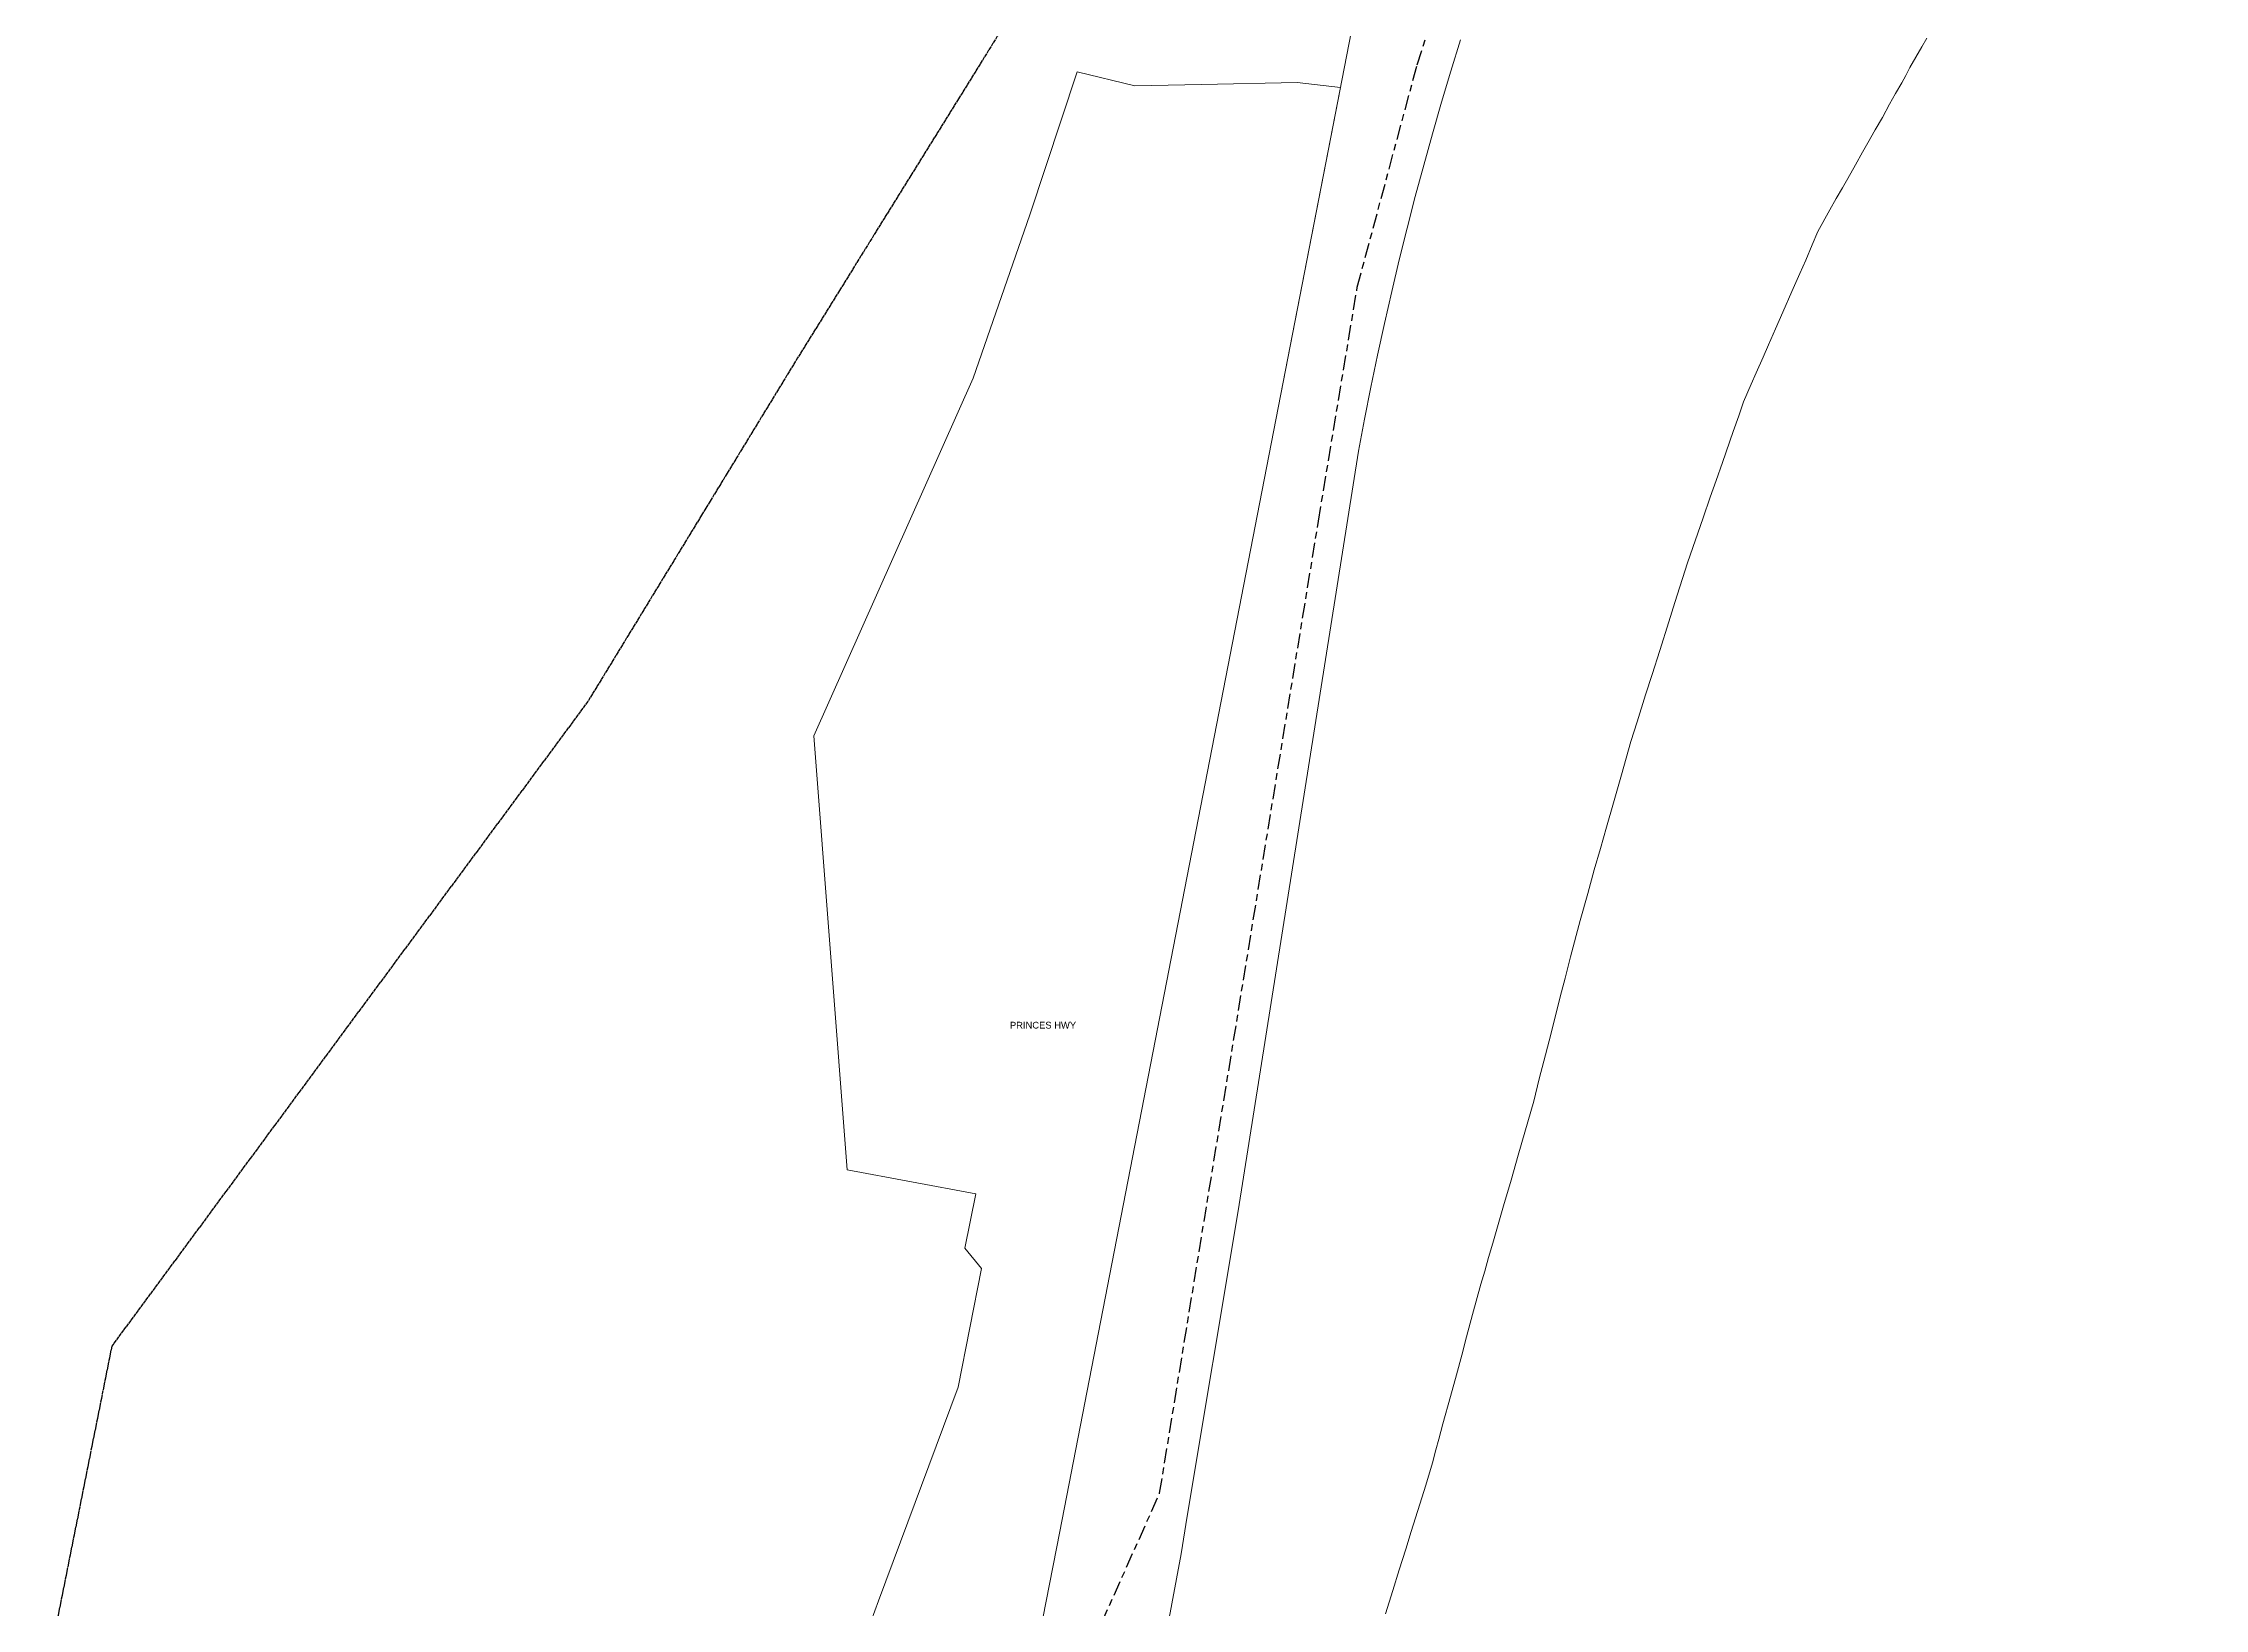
# Model space of a CAD drawing. Header units: metres. Extents: x 299415 to 303661, y 6161831 to 6163370.
# Drawn here: x 303032 to 303612, y 6162602 to 6163022 of the extents above; entities that cross this region are included whole.
import ezdxf

# ---------------------------------------------------------------- set-up
doc = ezdxf.new("R2010")
doc.units = ezdxf.units.M
doc.linetypes.add('Cable Exist OH', pattern=[1, 1, 0])
doc.linetypes.add('Cable Exist UG', pattern=[8.2, 4, -1.2, 1.8, -1.2])
for name, color, linetype, lineweight in [('Cadastre Land Parcels_SP_EXT', 9, 'Continuous', 5), ('Cadastre Road Names_SP_HV_LV_SL_EXT', 9, 'Continuous', 5), ('Cadastre Roads_SP_EXT', 9, 'Continuous', 5)]:
    doc.layers.add(name, color=color, linetype=linetype, lineweight=lineweight)
doc.layers.add('Mains_TR_EXT', color=7, linetype='Continuous')
doc.styles.get("Standard").update_dxf_attribs({"font": 'arial.ttf'})

msp = doc.modelspace()

# ---------------------------------------------------------------- linework, layer by layer
at = {"layer": 'Cadastre Land Parcels_SP_EXT', "linetype": 'Continuous'}
for points in [[(303384.34, 6163031.59), (303360.28, 6162907.93), (303304.85, 6162622.72), (303289.26, 6162543.43)], [(303299.08, 6162411.76), (303337.35, 6162616.73), (303339.02, 6162626.81), (303352.65, 6162708.68), (303384.93, 6162912.37), (303386.57, 6162920.97), (303388.28, 6162929.55), (303390.07, 6162938.11), (303391.93, 6162946.66), (303393.88, 6162955.19), (303395.9, 6162963.7), (303398.01, 6162972.19), (303400.19, 6162980.66), (303402.46, 6162989.11), (303404.8, 6162997.54), (303407.22, 6163005.95), (303409.72, 6163014.33), (303412.3, 6163022.7)], [(303412.3, 6163022.69), (303409.72, 6163014.33), (303407.22, 6163005.95), (303404.8, 6162997.54), (303402.46, 6162989.11), (303400.19, 6162980.66), (303398.01, 6162972.19), (303395.9, 6162963.7), (303393.88, 6162955.19), (303391.93, 6162946.66), (303390.07, 6162938.11), (303388.28, 6162929.55), (303386.57, 6162920.97), (303384.93, 6162912.37), (303352.65, 6162708.68), (303339.02, 6162626.81), (303337.35, 6162616.73), (303299.08, 6162411.76)], [(303392.2, 6162600.66), (303394.17, 6162606.91), (303395.85, 6162612.45), (303397.64, 6162618), (303399.04, 6162622.73), (303401.38, 6162630.08), (303402.98, 6162635.12), (303404.83, 6162641.17), (303405.73, 6162644.6), (303406.47, 6162647.51), (303407.58, 6162651.64), (303409.63, 6162658.89), (303411.2, 6162664.73), (303412.69, 6162670.06), (303413.89, 6162674.89), (303415.56, 6162680.93), (303417.79, 6162689.09), (303418.82, 6162692.51), (303419.84, 6162696.24), (303420.96, 6162700.06), (303423.85, 6162710.03), (303425.9, 6162716.98), (303427.76, 6162723.63), (303429.53, 6162729.77), (303431.96, 6162738.11), (303433.43, 6162744.13), (303434.63, 6162748.85), (303436.12, 6162754.29), (303437.13, 6162758.51), (303438.51, 6162763.95), (303439.44, 6162767.47), (303440.36, 6162771.09), (303441.84, 6162776.83), (303444.41, 6162786.6), (303446.43, 6162793.85), (303448.2, 6162800.19), (303449.88, 6162805.83), (303451.46, 6162811.57), (303453.32, 6162818.11), (303455.46, 6162825.66), (303457.98, 6162834.52), (303459.66, 6162839.85), (303461.91, 6162847.1), (303463.69, 6162852.55), (303465.76, 6162858.99), (303468.2, 6162866.65), (303469.79, 6162871.79), (303473.16, 6162882.47), (303477.41, 6162894.58), (303479.29, 6162900.12), (303480.9, 6162904.56), (303482.6, 6162909.4), (303485.42, 6162917.67), (303486.94, 6162921.9), (303488.23, 6162925.64), (303490.31, 6162930.39), (303491.65, 6162933.42), (303493.46, 6162937.66), (303494.89, 6162940.89), (303496.8, 6162945.24), (303498.8, 6162949.68), (303501.19, 6162955.24), (303503.29, 6162960.08), (303504.91, 6162963.62), (303506.62, 6162967.76), (303508.13, 6162971.3), (303511.38, 6162977.08), (303513.12, 6162980.12), (303514.76, 6162983.05), (303516.21, 6162985.49), (303518.23, 6162989.23), (303520.16, 6162992.58), (303521.61, 6162995.11), (303523.54, 6162998.55), (303525.47, 6163001.9), (303527.39, 6163005.44), (303529.03, 6163008.28), (303530.67, 6163011.21), (303531.73, 6163013.14), (303532.86, 6163015.27), (303536.03, 6163020.85), (303537.38, 6163023.18)]]:
    msp.add_lwpolyline(points, dxfattribs=at)
at = {"layer": 'Cadastre Roads_SP_EXT', "linetype": 'Continuous'}
msp.add_lwpolyline([(303289.26, 6162543.43), (303304.85, 6162622.72), (303360.28, 6162907.93), (303380.12, 6163009.91), (303368.48, 6163011.29), (303342.85, 6163010.77), (303324.92, 6163010.4), (303309.5, 6163014.11), (303296.75, 6162975.75), (303281.6, 6162932.01), (303238.81, 6162836.07), (303247.75, 6162719.72), (303282.26, 6162713.31), (303279.37, 6162698.67), (303283.82, 6162693.28), (303277.54, 6162661.46), (303256.15, 6162604.15), (303254.23, 6162598.74)], dxfattribs=at)
at = {"layer": 'Mains_TR_EXT', "linetype": 'Cable Exist UG'}
msp.add_lwpolyline([(303096.18, 6162322.71), (303103.14, 6162349.76), (303156.3, 6162376.79), (303196.96, 6162408.26), (303246.66, 6162461.76), (303275.83, 6162508.36), (303331.61, 6162632.99), (303374.21, 6162893.67), (303384.62, 6162956.39), (303400.69, 6163016.01), (303416.03, 6163064.47), (303440.12, 6163121.49), (303465.2, 6163173.79), (303489.11, 6163215.31), (303514.92, 6163254.93), (303546.71, 6163298.45), (303579.11, 6163335.02), (303611.57, 6163369.04), (303611.95, 6163369.97)], dxfattribs=at)
at = {"layer": 'Mains_TR_EXT', "linetype": 'Cable Exist OH'}
msp.add_lwpolyline([(303286.42, 6163161.73), (303308.96, 6163057.3), (303234.51, 6162937.45), (303178.2, 6162845.26), (303113.75, 6162758.11), (303050.53, 6162672.45), (303032.14, 6162580.3), (303099.06, 6162529.92), (303145.98, 6162465.85), (303071.79, 6162334.84), (303091.03, 6162322.71)], dxfattribs=at)

# ---------------------------------------------------------------- texts
at = {"layer": 'Cadastre Road Names_SP_HV_LV_SL_EXT'}
msp.add_text('PRINCES HWY', height=1.8, dxfattribs=at).set_placement((303291.45, 6162757.6))

doc.saveas('drawing.dxf')
